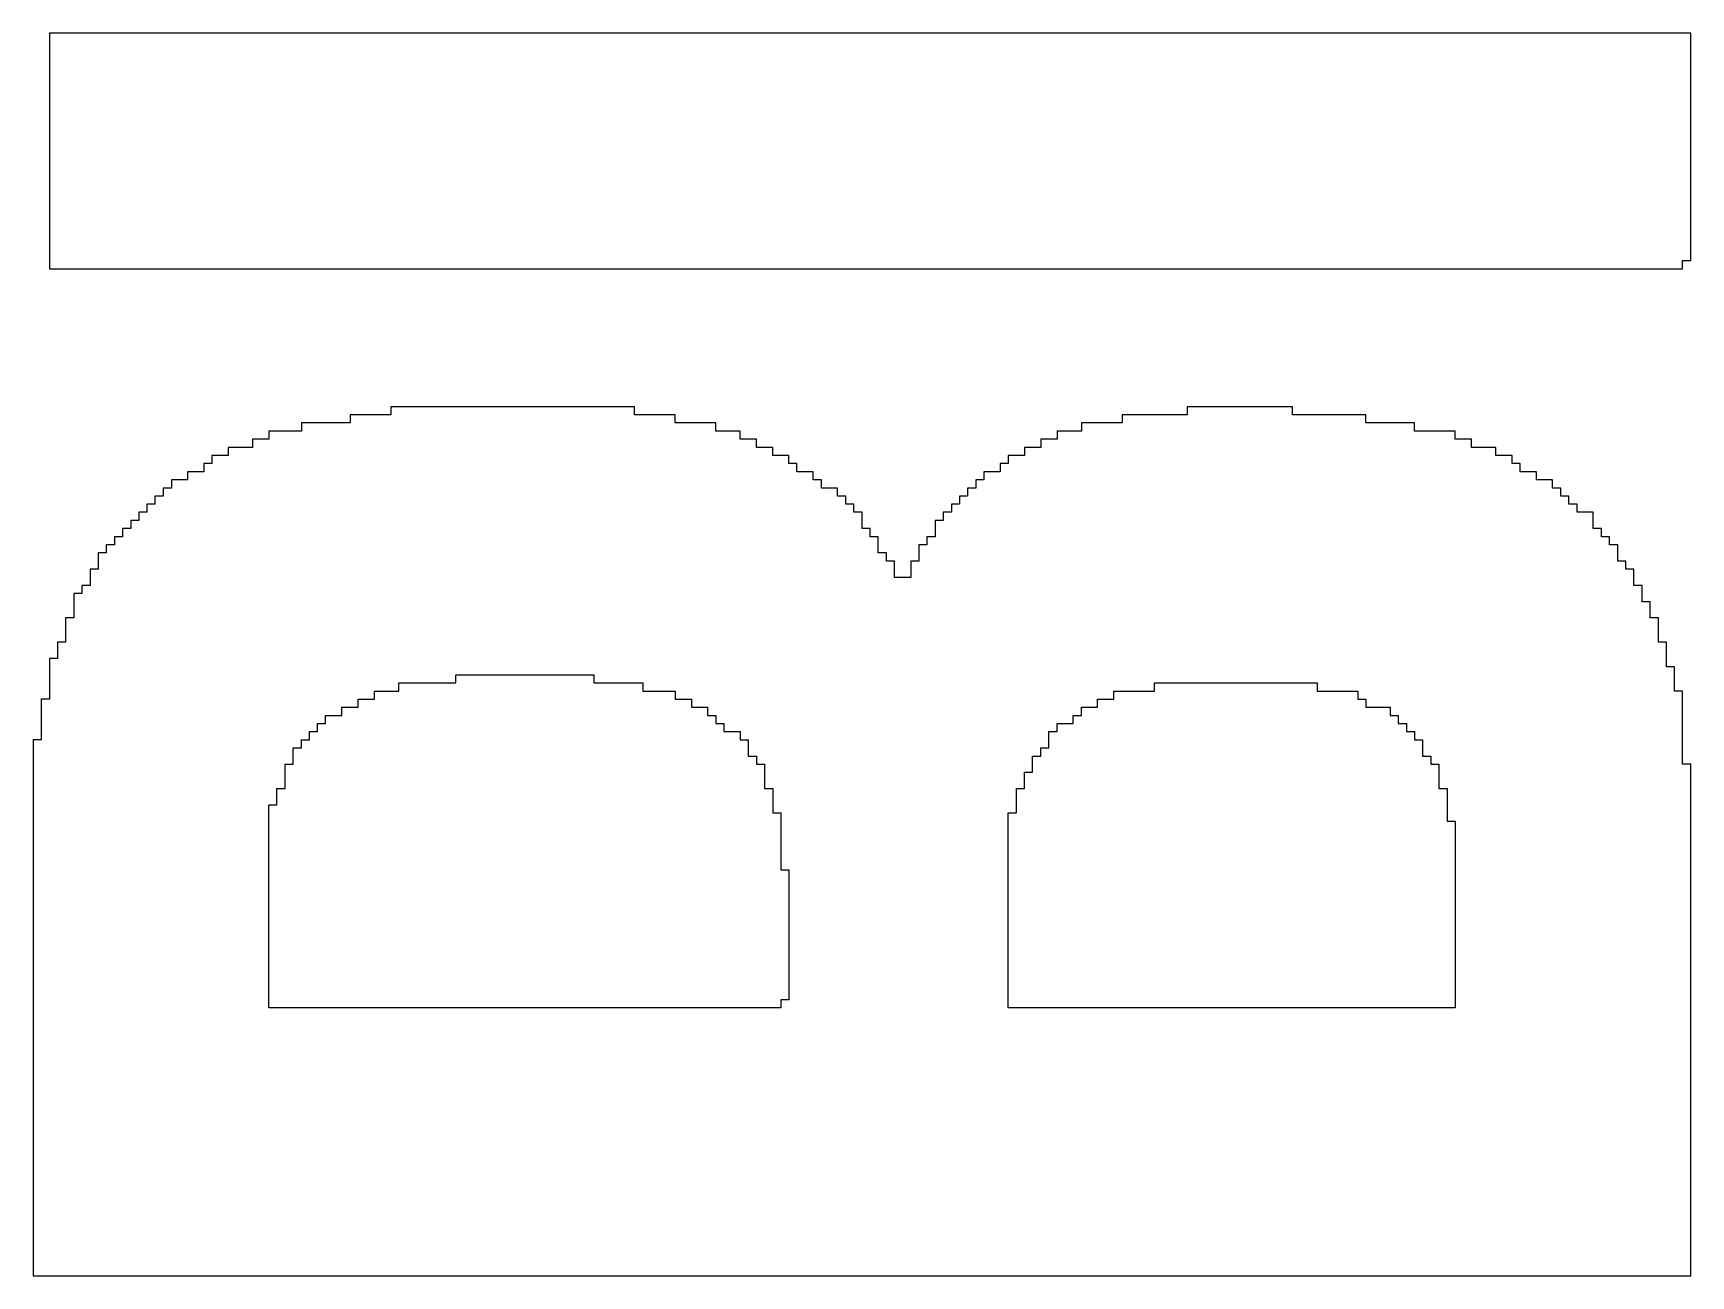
# Model space of a CAD drawing. Header units: inches. Extents: x -35 to 304, y -8 to 63.
# Drawn here: x 13.7 to 14.805, y 2.807 to 3.636 of the extents above; entities that cross this region are included whole.
import ezdxf

# ---------------------------------------------------------------- set-up
doc = ezdxf.new("R2010")
doc.units = ezdxf.units.IN
doc.layers.add('Bottom Overlay', color=54, linetype='Continuous')

msp = doc.modelspace()

# ---------------------------------------------------------------- linework, layer by layer
at = {"layer": 'Bottom Overlay'}
for p, q in [((14.2524, 3.6362), (13.7105, 3.6362)), ((13.7105, 3.6362), (13.7105, 3.479)), ((14.2578, 3.6362), (14.2524, 3.6362)), ((14.8051, 3.6362), (14.2578, 3.6362)), ((14.8051, 3.4844), (14.8051, 3.6362)), ((14.7996, 3.479), (14.7996, 3.4844)), ((14.7996, 3.4844), (14.8051, 3.4844)), ((13.7105, 3.479), (14.7996, 3.479)), ((14.1006, 3.3869), (13.9381, 3.3869)), ((13.9381, 3.3869), (13.9381, 3.3815)), ((14.1006, 3.3815), (14.1006, 3.3869)), ((14.5395, 3.3869), (14.4691, 3.3869)), ((14.4691, 3.3869), (14.4691, 3.3815)), ((14.5395, 3.3815), (14.5395, 3.3869)), ((13.911, 3.3761), (13.8785, 3.3761)), ((13.8785, 3.3761), (13.8785, 3.3706)), ((13.9381, 3.3815), (13.911, 3.3815)), ((13.911, 3.3815), (13.911, 3.3761)), ((14.1277, 3.3815), (14.1006, 3.3815)), ((14.1277, 3.3761), (14.1277, 3.3815)), ((14.1548, 3.3761), (14.1277, 3.3761)), ((14.1548, 3.3706), (14.1548, 3.3761)), ((14.4258, 3.3761), (14.3987, 3.3761)), ((14.3987, 3.3761), (14.3987, 3.3706)), ((14.4691, 3.3815), (14.4258, 3.3815)), ((14.4258, 3.3815), (14.4258, 3.3761)), ((14.5883, 3.3815), (14.5395, 3.3815)), ((14.5883, 3.3761), (14.5883, 3.3815)), ((14.6208, 3.3761), (14.5883, 3.3761)), ((14.6208, 3.3706), (14.6208, 3.3761)), ((13.8568, 3.3652), (13.846, 3.3652)), ((13.846, 3.3652), (13.846, 3.3598)), ((13.8785, 3.3706), (13.8568, 3.3706)), ((13.8568, 3.3706), (13.8568, 3.3652)), ((14.1711, 3.3706), (14.1548, 3.3706)), ((14.1711, 3.3652), (14.1711, 3.3706)), ((14.1819, 3.3652), (14.1711, 3.3652)), ((14.1819, 3.3598), (14.1819, 3.3652)), ((14.3824, 3.3652), (14.3716, 3.3652)), ((14.3716, 3.3652), (14.3716, 3.3598)), ((14.3987, 3.3706), (14.3824, 3.3706)), ((14.3824, 3.3706), (14.3824, 3.3652)), ((14.6479, 3.3706), (14.6208, 3.3706)), ((14.6479, 3.3652), (14.6479, 3.3706)), ((14.6588, 3.3652), (14.6479, 3.3652)), ((14.6588, 3.3598), (14.6588, 3.3652)), ((13.8297, 3.3544), (13.8189, 3.3544)), ((13.8189, 3.3544), (13.8189, 3.349)), ((13.846, 3.3598), (13.8297, 3.3598)), ((13.8297, 3.3598), (13.8297, 3.3544)), ((14.1928, 3.3598), (14.1819, 3.3598)), ((14.1928, 3.3544), (14.1928, 3.3598)), ((14.2036, 3.3544), (14.1928, 3.3544)), ((14.2036, 3.349), (14.2036, 3.3544)), ((14.3607, 3.3544), (14.3499, 3.3544)), ((14.3499, 3.3544), (14.3499, 3.349)), ((14.3716, 3.3598), (14.3607, 3.3598)), ((14.3607, 3.3598), (14.3607, 3.3544)), ((14.675, 3.3598), (14.6588, 3.3598)), ((14.675, 3.3544), (14.675, 3.3598)), ((14.6859, 3.3544), (14.675, 3.3544)), ((14.6859, 3.349), (14.6859, 3.3544)), ((13.8134, 3.3435), (13.8026, 3.3435)), ((13.8026, 3.3435), (13.8026, 3.3381)), ((13.8189, 3.349), (13.8134, 3.349)), ((13.8134, 3.349), (13.8134, 3.3435)), ((14.209, 3.349), (14.2036, 3.349)), ((14.209, 3.3435), (14.209, 3.349)), ((14.2198, 3.3435), (14.209, 3.3435)), ((14.2198, 3.3381), (14.2198, 3.3435)), ((14.3445, 3.3435), (14.3336, 3.3435)), ((14.3336, 3.3435), (14.3336, 3.3381)), ((14.3499, 3.349), (14.3445, 3.349)), ((14.3445, 3.349), (14.3445, 3.3435)), ((14.6913, 3.349), (14.6859, 3.349)), ((14.6913, 3.3435), (14.6913, 3.349)), ((14.7021, 3.3435), (14.6913, 3.3435)), ((14.7021, 3.3381), (14.7021, 3.3435)), ((13.7864, 3.3273), (13.7809, 3.3273)), ((13.7809, 3.3273), (13.7809, 3.3219)), ((13.7918, 3.3327), (13.7864, 3.3327)), ((13.7864, 3.3327), (13.7864, 3.3273)), ((13.8026, 3.3381), (13.7918, 3.3381)), ((13.7918, 3.3381), (13.7918, 3.3327)), ((14.2253, 3.3381), (14.2198, 3.3381)), ((14.2253, 3.3327), (14.2253, 3.3381)), ((14.2361, 3.3327), (14.2253, 3.3327)), ((14.2361, 3.3273), (14.2361, 3.3327)), ((14.2415, 3.3273), (14.2361, 3.3273)), ((14.2415, 3.3219), (14.2415, 3.3273)), ((14.3228, 3.3273), (14.3174, 3.3273)), ((14.3174, 3.3273), (14.3174, 3.3219)), ((14.3282, 3.3327), (14.3228, 3.3327)), ((14.3228, 3.3327), (14.3228, 3.3273)), ((14.3336, 3.3381), (14.3282, 3.3381)), ((14.3282, 3.3381), (14.3282, 3.3327)), ((14.7129, 3.3381), (14.7021, 3.3381)), ((14.7129, 3.3327), (14.7129, 3.3381)), ((14.7184, 3.3327), (14.7129, 3.3327)), ((14.7184, 3.3273), (14.7184, 3.3327)), ((14.7238, 3.3273), (14.7184, 3.3273)), ((14.7238, 3.3219), (14.7238, 3.3273)), ((13.7755, 3.3165), (13.7701, 3.3165)), ((13.7701, 3.3165), (13.7701, 3.311)), ((13.7809, 3.3219), (13.7755, 3.3219)), ((13.7755, 3.3219), (13.7755, 3.3165)), ((14.2469, 3.3219), (14.2415, 3.3219)), ((14.2469, 3.3165), (14.2469, 3.3219)), ((14.2524, 3.3165), (14.2469, 3.3165)), ((14.2524, 3.3056), (14.2524, 3.3165)), ((14.312, 3.3165), (14.3065, 3.3165)), ((14.3065, 3.3165), (14.3065, 3.311)), ((14.3174, 3.3219), (14.312, 3.3219)), ((14.312, 3.3219), (14.312, 3.3165)), ((14.7292, 3.3219), (14.7238, 3.3219)), ((14.7292, 3.3165), (14.7292, 3.3219)), ((14.74, 3.3165), (14.7292, 3.3165)), ((14.74, 3.3056), (14.74, 3.3165)), ((13.7647, 3.3056), (13.7593, 3.3056)), ((13.7593, 3.3056), (13.7593, 3.3002)), ((13.7701, 3.311), (13.7647, 3.311)), ((13.7647, 3.311), (13.7647, 3.3056)), ((14.2578, 3.3056), (14.2524, 3.3056)), ((14.2578, 3.3002), (14.2578, 3.3056)), ((14.3065, 3.311), (14.3011, 3.311)), ((14.3011, 3.311), (14.3011, 3.3002)), ((14.7455, 3.3056), (14.74, 3.3056)), ((14.7455, 3.3002), (14.7455, 3.3056)), ((13.7538, 3.2948), (13.7484, 3.2948)), ((13.7484, 3.2948), (13.7484, 3.2894)), ((13.7593, 3.3002), (13.7538, 3.3002)), ((13.7538, 3.3002), (13.7538, 3.2948)), ((14.2632, 3.3002), (14.2578, 3.3002)), ((14.2632, 3.2894), (14.2632, 3.3002)), ((14.2957, 3.2948), (14.2903, 3.2948)), ((14.2903, 3.2948), (14.2903, 3.2839)), ((14.3011, 3.3002), (14.2957, 3.3002)), ((14.2957, 3.3002), (14.2957, 3.2948)), ((14.7509, 3.3002), (14.7455, 3.3002)), ((14.7509, 3.2948), (14.7509, 3.3002)), ((14.7563, 3.2948), (14.7509, 3.2948)), ((14.7563, 3.2839), (14.7563, 3.2948)), ((13.7484, 3.2894), (13.743, 3.2894)), ((13.743, 3.2894), (13.743, 3.2785)), ((14.2686, 3.2894), (14.2632, 3.2894)), ((14.2686, 3.2839), (14.2686, 3.2894)), ((14.274, 3.2839), (14.2686, 3.2839)), ((14.274, 3.2731), (14.274, 3.2839)), ((14.2903, 3.2839), (14.2849, 3.2839)), ((14.2849, 3.2839), (14.2849, 3.2731)), ((14.7617, 3.2839), (14.7563, 3.2839)), ((14.7617, 3.2785), (14.7617, 3.2839)), ((13.743, 3.2785), (13.7376, 3.2785)), ((13.7376, 3.2785), (13.7376, 3.2677)), ((14.2849, 3.2731), (14.274, 3.2731)), ((14.7671, 3.2785), (14.7617, 3.2785)), ((14.7671, 3.2677), (14.7671, 3.2785)), ((13.7322, 3.2623), (13.7267, 3.2623)), ((13.7267, 3.2623), (13.7267, 3.246)), ((13.7376, 3.2677), (13.7322, 3.2677)), ((13.7322, 3.2677), (13.7322, 3.2623)), ((14.7725, 3.2677), (14.7671, 3.2677)), ((14.7725, 3.2568), (14.7725, 3.2677)), ((14.778, 3.2568), (14.7725, 3.2568)), ((14.778, 3.246), (14.778, 3.2568)), ((13.7267, 3.246), (13.7213, 3.246)), ((13.7213, 3.246), (13.7213, 3.2298)), ((14.7834, 3.246), (14.778, 3.246)), ((14.7834, 3.2298), (14.7834, 3.246)), ((13.7213, 3.2298), (13.7159, 3.2298)), ((13.7159, 3.2298), (13.7159, 3.2189)), ((14.7888, 3.2298), (14.7834, 3.2298)), ((14.7888, 3.2135), (14.7888, 3.2298)), ((13.7159, 3.2189), (13.7105, 3.2189)), ((13.7105, 3.2189), (13.7105, 3.1918)), ((13.9814, 3.2027), (13.9814, 3.2081)), ((13.9814, 3.2081), (14.0735, 3.2081)), ((14.0735, 3.2081), (14.0735, 3.2027)), ((14.7942, 3.2135), (14.7888, 3.2135)), ((14.7942, 3.1972), (14.7942, 3.2135)), ((13.9272, 3.1918), (13.9272, 3.1972)), ((13.9272, 3.1972), (13.9435, 3.1972)), ((13.9435, 3.1972), (13.9435, 3.2027)), ((13.9435, 3.2027), (13.9814, 3.2027)), ((14.0735, 3.2027), (14.1061, 3.2027)), ((14.1061, 3.2027), (14.1061, 3.1972)), ((14.1061, 3.1972), (14.1277, 3.1972)), ((14.1277, 3.1972), (14.1277, 3.1918)), ((14.4203, 3.1918), (14.4203, 3.1972)), ((14.4203, 3.1972), (14.4474, 3.1972)), ((14.4474, 3.1972), (14.4474, 3.2027)), ((14.4474, 3.2027), (14.5395, 3.2027)), ((14.5395, 3.2027), (14.545, 3.2027)), ((14.545, 3.2027), (14.5558, 3.2027)), ((14.5558, 3.2027), (14.5558, 3.1972)), ((14.5558, 3.1972), (14.5829, 3.1972)), ((14.5829, 3.1972), (14.5829, 3.1918)), ((14.7996, 3.1972), (14.7942, 3.1972)), ((14.7996, 3.1485), (14.7996, 3.1972)), ((13.7105, 3.1918), (13.7051, 3.1918)), ((13.7051, 3.1918), (13.7051, 3.1647)), ((13.9056, 3.181), (13.9056, 3.1864)), ((13.9056, 3.1864), (13.9164, 3.1864)), ((13.9164, 3.1864), (13.9164, 3.1918)), ((13.9164, 3.1918), (13.9272, 3.1918)), ((14.1277, 3.1918), (14.1386, 3.1918)), ((14.1386, 3.1918), (14.1386, 3.1864)), ((14.1386, 3.1864), (14.1494, 3.1864)), ((14.1494, 3.1864), (14.1494, 3.181)), ((14.3987, 3.181), (14.3987, 3.1864)), ((14.3987, 3.1864), (14.4095, 3.1864)), ((14.4095, 3.1864), (14.4095, 3.1918)), ((14.4095, 3.1918), (14.4203, 3.1918)), ((14.5829, 3.1918), (14.5883, 3.1918)), ((14.5883, 3.1918), (14.5883, 3.1864)), ((14.5883, 3.1864), (14.6046, 3.1864)), ((14.6046, 3.1864), (14.6046, 3.181)), ((13.8893, 3.1702), (13.8893, 3.1756)), ((13.8893, 3.1756), (13.8947, 3.1756)), ((13.8947, 3.1756), (13.8947, 3.181)), ((13.8947, 3.181), (13.9056, 3.181)), ((14.1494, 3.181), (14.1548, 3.181)), ((14.1548, 3.181), (14.1548, 3.1756)), ((14.1548, 3.1756), (14.1602, 3.1756)), ((14.1602, 3.1756), (14.1602, 3.1702)), ((14.3824, 3.1702), (14.3824, 3.1756)), ((14.3824, 3.1756), (14.3932, 3.1756)), ((14.3932, 3.1756), (14.3932, 3.181)), ((14.3932, 3.181), (14.3987, 3.181)), ((14.6046, 3.181), (14.61, 3.181)), ((14.61, 3.181), (14.61, 3.1756)), ((14.61, 3.1756), (14.6154, 3.1756)), ((14.6154, 3.1756), (14.6154, 3.1702)), ((13.7051, 3.1647), (13.6997, 3.1647)), ((13.6997, 3.1647), (13.6997, 2.8071)), ((13.8785, 3.1593), (13.8785, 3.1647)), ((13.8785, 3.1647), (13.8839, 3.1647)), ((13.8839, 3.1647), (13.8839, 3.1702)), ((13.8839, 3.1702), (13.8893, 3.1702)), ((14.1602, 3.1702), (14.1711, 3.1702)), ((14.1711, 3.1702), (14.1711, 3.1647)), ((14.1711, 3.1647), (14.1765, 3.1647)), ((14.1765, 3.1647), (14.1765, 3.1539)), ((14.377, 3.1593), (14.377, 3.1702)), ((14.377, 3.1702), (14.3824, 3.1702)), ((14.6154, 3.1702), (14.6208, 3.1702)), ((14.6208, 3.1702), (14.6208, 3.1647)), ((14.6208, 3.1647), (14.6262, 3.1647)), ((14.6262, 3.1647), (14.6262, 3.1539)), ((13.8731, 3.1485), (13.8731, 3.1593)), ((13.8731, 3.1593), (13.8785, 3.1593)), ((14.1765, 3.1539), (14.1819, 3.1539)), ((14.1819, 3.1539), (14.1819, 3.1485)), ((14.3661, 3.1431), (14.3661, 3.1539)), ((14.3661, 3.1539), (14.3716, 3.1539)), ((14.3716, 3.1539), (14.3716, 3.1593)), ((14.3716, 3.1593), (14.377, 3.1593)), ((14.6262, 3.1539), (14.6317, 3.1539)), ((14.6317, 3.1539), (14.6317, 3.1485)), ((13.8676, 3.1322), (13.8676, 3.1485)), ((13.8676, 3.1485), (13.8731, 3.1485)), ((14.1819, 3.1485), (14.1873, 3.1485)), ((14.1873, 3.1485), (14.1873, 3.1322)), ((14.3607, 3.1322), (14.3607, 3.1431)), ((14.3607, 3.1431), (14.3661, 3.1431)), ((14.6317, 3.1485), (14.6371, 3.1485)), ((14.6371, 3.1485), (14.6371, 3.1322)), ((14.8051, 3.1485), (14.7996, 3.1485)), ((14.8051, 2.8071), (14.8051, 3.1485)), ((13.8622, 3.1214), (13.8622, 3.1322)), ((13.8622, 3.1322), (13.8676, 3.1322)), ((14.1873, 3.1322), (14.1928, 3.1322)), ((14.1928, 3.1322), (14.1928, 3.116)), ((14.3553, 3.116), (14.3553, 3.1322)), ((14.3553, 3.1322), (14.3607, 3.1322)), ((14.6371, 3.1322), (14.6425, 3.1322)), ((14.6425, 3.1322), (14.6425, 3.1105)), ((13.8568, 2.9859), (13.8568, 3.1214)), ((13.8568, 3.1214), (13.8622, 3.1214)), ((14.1928, 3.116), (14.1982, 3.116)), ((14.1982, 3.116), (14.1982, 3.078)), ((14.3499, 2.9859), (14.3499, 3.116)), ((14.3499, 3.116), (14.3553, 3.116)), ((14.6425, 3.1105), (14.6479, 3.1105)), ((14.6479, 3.1105), (14.6479, 2.9859)), ((14.1982, 3.078), (14.2036, 3.078)), ((14.2036, 3.078), (14.2036, 2.9913)), ((14.1982, 2.9859), (13.8568, 2.9859)), ((14.2036, 2.9913), (14.1982, 2.9913)), ((14.1982, 2.9913), (14.1982, 2.9859)), ((14.6479, 2.9859), (14.3499, 2.9859)), ((13.6997, 2.8071), (13.9001, 2.8071)), ((13.9001, 2.8071), (13.9056, 2.8071)), ((13.9056, 2.8071), (14.8051, 2.8071))]:
    msp.add_line(p, q, dxfattribs=at)

doc.saveas('drawing.dxf')
